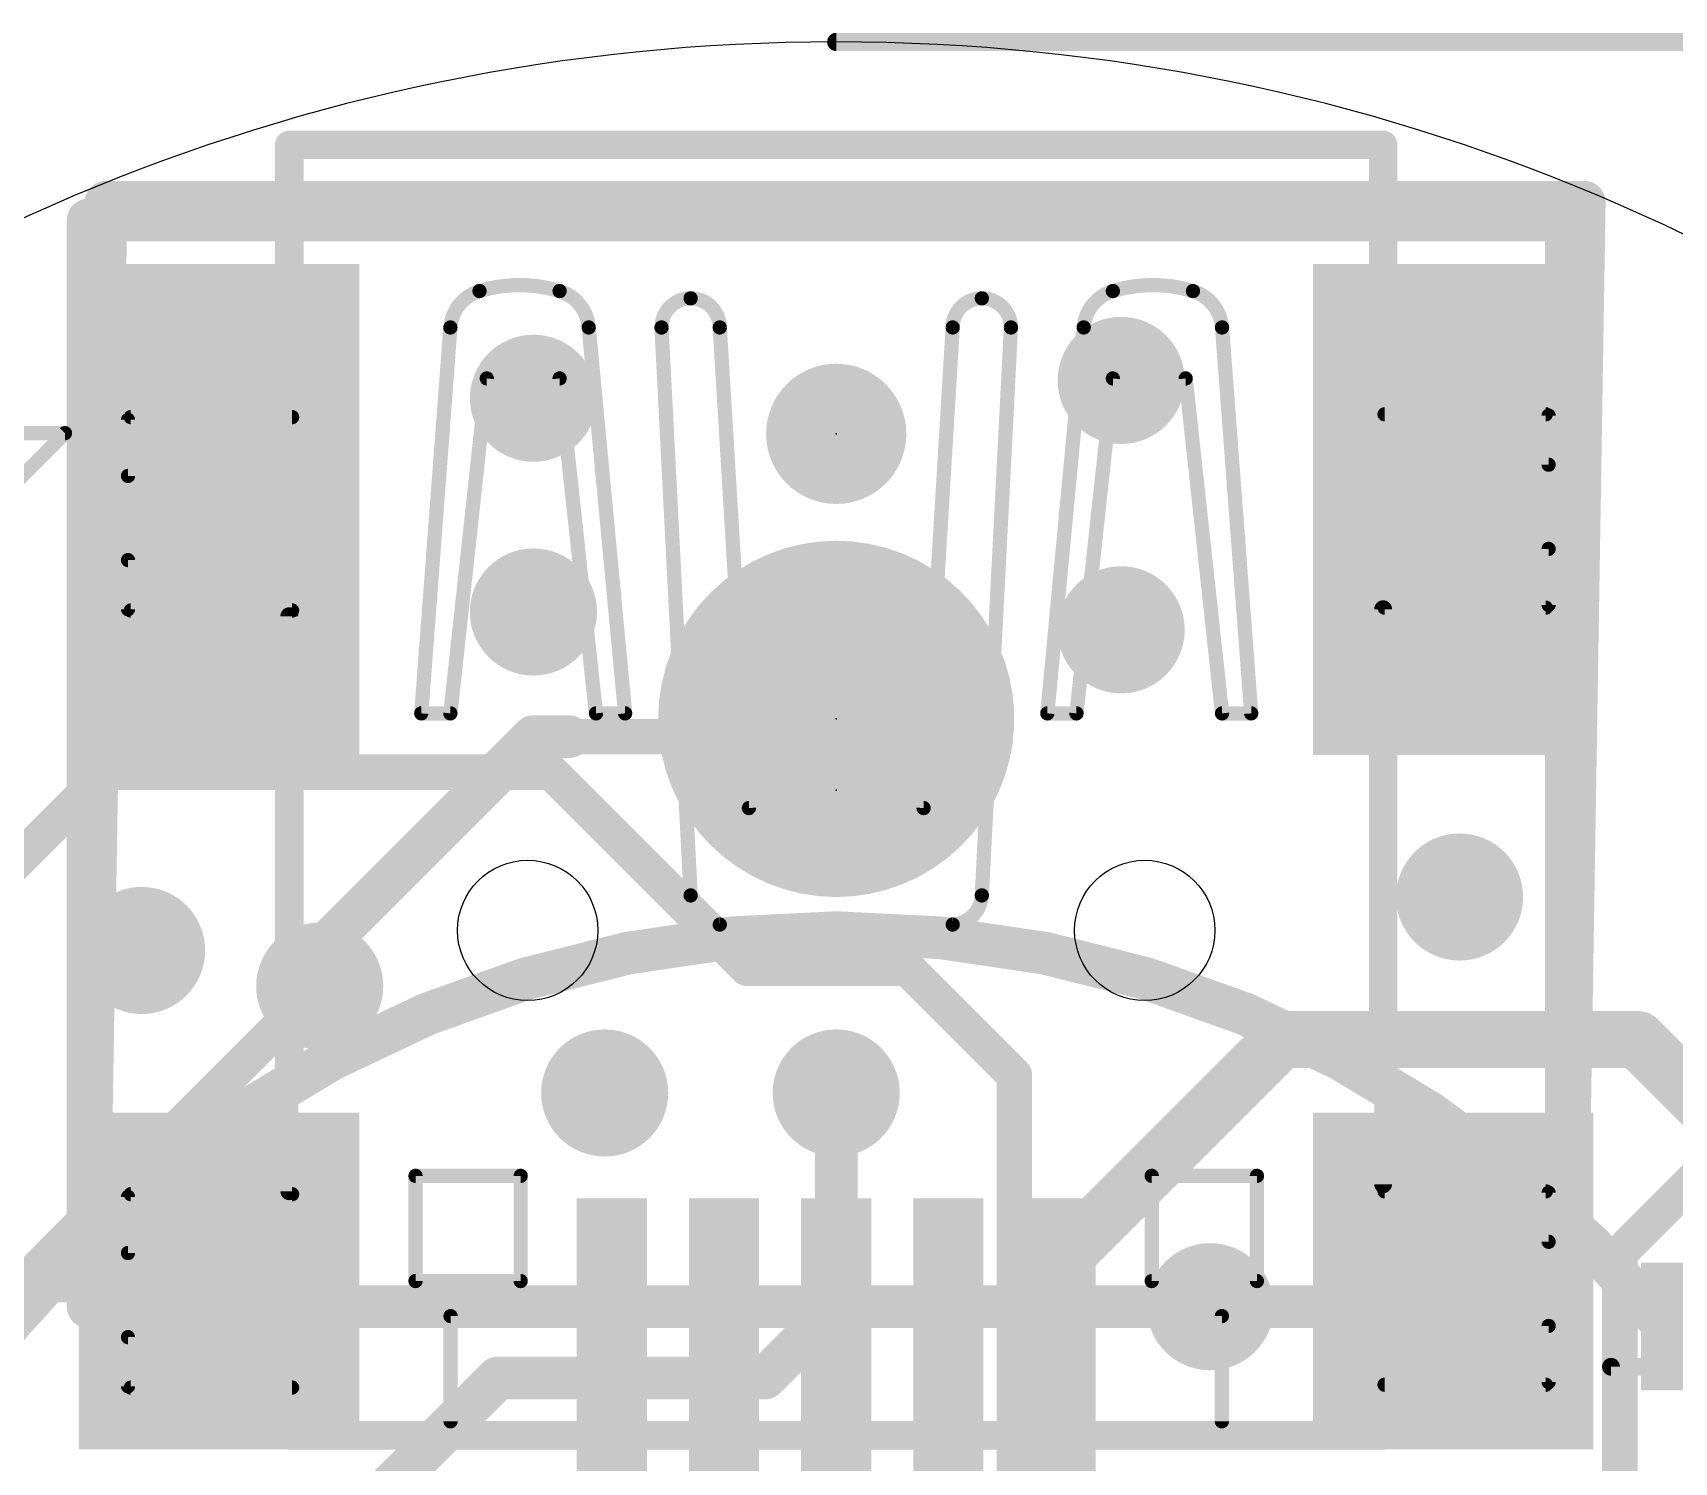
# Model space of a CAD drawing. Extents: x -27.3 to 28.4, y -24.7 to 14.
# Drawn here: x -5.73 to 5.98, y 3.84 to 14.04 of the extents above; entities that cross this region are included whole.
import ezdxf

# ---------------------------------------------------------------- set-up
doc = ezdxf.new("R2010")
doc.units = 0
for name, color, linetype in [('1', 12, 'CONTINUOUS'), ('16', 132, 'CONTINUOUS'), ('18', 110, 'CONTINUOUS'), ('20', 53, 'CONTINUOUS'), ('21', 40, 'CONTINUOUS'), ('23', 53, 'CONTINUOUS'), ('24', 53, 'CONTINUOUS'), ('51', 53, 'CONTINUOUS')]:
    doc.layers.add(name, color=color, linetype=linetype)

# ---------------------------------------------------------------- blocks, each defined once
blk = doc.blocks.new('RECT')
blk.add_solid([(-0.5, -0.5), (0.5, -0.5), (-0.5, 0.5), (0.5, 0.5)])
blk = doc.blocks.new('PIE')
at = {"const_width": 0.5}
blk.add_lwpolyline([(0, -0.25, 1), (0, 0.25, 1), (0, -0.25)], format="xyb", dxfattribs=at)
blk = doc.blocks.new('ROUNDV')
at = {"const_width": 0.5}
blk.add_lwpolyline([(0, -0.25, 1), (0, 0.25, 1), (0, -0.25)], format="xyb", dxfattribs=at)

msp = doc.modelspace()

# ---------------------------------------------------------------- linework, layer by layer
at = {"layer": '1'}
for points, const_width in [([(-5.334, 12.7), (-5.334, 4.953)], 0.3048), ([(5.207, 12.7), (-5.334, 12.7)], 0.3048), ([(5.207, 4.953), (5.207, 12.7)], 0.3048), ([(-2.159, 9.017), (-3.683, 7.493)], 0.3048), ([(-1.905, 9.017), (-2.159, 9.017)], 0.3048), ([(-1.905, 9.017), (0, 9.017)], 0.254), ([(-3.683, 7.493), (-3.683, 7.239)], 0.3048), ([(1.6, 5.283), (3.175, 6.858)], 0.4064), ([(3.175, 6.858), (5.715, 6.858)], 0.4064), ([(5.715, 6.858), (6.35, 6.223)], 0.4064), ([(0, 6.477), (0, 4.572)], 0.254), ([(1.6, 4.572), (1.6, 5.283)], 0.4064), ([(-6.963, 5.136), (-4.4, 5.136)], 0.3048), ([(-5.334, 4.953), (5.207, 4.953)], 0.3048), ([(0.8, 4.572), (0.8, 2.717)], 0.254)]:
    msp.add_lwpolyline(points, dxfattribs=dict(at, const_width=const_width))
for points, const_width in [([(-5.2578, 12.7, 1), (-5.4102, 12.7)], 0.1524), ([(-5.334, 12.7762, 1), (-5.334, 12.6238)], 0.1524), ([(5.2832, 12.7, 1), (5.1308, 12.7)], 0.1524), ([(5.207, 12.6238, 1), (5.207, 12.7762)], 0.1524), ([(-2.159, 9.0932, 1), (-2.159, 8.9408)], 0.1524), ([(-2.1051, 8.9631, 1), (-2.2129, 9.0709)], 0.1524), ([(-1.905, 9.0805, 1), (-1.905, 8.9535)], 0.127), ([(-1.905, 8.9408, 1), (-1.905, 9.0932)], 0.1524), ([(0, 8.9535, 1), (0, 9.0805)], 0.127), ([(0, 7.62, 0.4142), (-7.62, 0)], 0.3048), ([(7.62, 0, 0.4142), (0, 7.62)], 0.3048), ([(0, 7.6962, 1), (0, 7.5438)], 0.1524), ([(0, 7.5438, 1), (0, 7.6962)], 0.1524), ([(-3.6068, 7.493, 1), (-3.7592, 7.493)], 0.1524), ([(-3.7369, 7.5469, 1), (-3.6291, 7.4391)], 0.1524), ([(-3.7592, 7.239, 1), (-3.6068, 7.239)], 0.1524), ([(3.175, 6.9596, 1), (3.175, 6.7564)], 0.2032), ([(3.2468, 6.7862, 1), (3.1032, 6.9298)], 0.2032), ([(5.7868, 6.9298, 1), (5.6432, 6.7862)], 0.2032), ([(5.715, 6.7564, 1), (5.715, 6.9596)], 0.2032), ([(0.0635, 6.477, 1), (-0.0635, 6.477)], 0.127), ([(1.7016, 5.283, 1), (1.4984, 5.283)], 0.2032), ([(1.5282, 5.3548, 1), (1.6718, 5.2112)], 0.2032), ([(-4.4, 5.0598, 1), (-4.4, 5.2122)], 0.1524), ([(-5.334, 5.0292, 1), (-5.334, 4.8768)], 0.1524), ([(5.207, 4.8768, 1), (5.207, 5.0292)], 0.1524), ([(-5.4102, 4.953, 1), (-5.2578, 4.953)], 0.1524), ([(5.1308, 4.953, 1), (5.2832, 4.953)], 0.1524), ([(0.8635, 4.572, 1), (0.7365, 4.572)], 0.127), ([(-0.0635, 4.572, 1), (0.0635, 4.572)], 0.127), ([(1.4984, 4.572, 1), (1.7016, 4.572)], 0.2032)]:
    msp.add_lwpolyline(points, format="xyb", dxfattribs=dict(at, const_width=const_width))
at = {"layer": '16'}
for points, const_width in [([(-5.207, 12.827), (-5.334, 4.953)], 0.3048), ([(5.334, 12.827), (-5.207, 12.827)], 0.3048), ([(5.207, 4.953), (5.334, 12.827)], 0.3048), ([(0, 9.144), (0, 9.017)], 0.254), ([(0, 9.017), (0.381, 8.636)], 0.254), ([(-6.35, 7.62), (-5.207, 8.763)], 0.254), ([(-5.207, 8.763), (-2.032, 8.763)], 0.254), ([(-2.032, 8.763), (-0.635, 7.366)], 0.254), ([(0.381, 8.636), (0.508, 8.636)], 0.254), ([(5.588, 5.334), (8.001, 7.747)], 0.254), ([(-0.635, 7.366), (0.508, 7.366)], 0.254), ([(0.508, 7.366), (1.27, 6.604)], 0.254), ([(-6.604, 4.318), (-3.683, 7.239)], 0.254), ([(1.27, 6.604), (1.27, -0.381)], 0.254), ([(0, 4.953), (0, 6.477)], 0.3048), ([(5.588, 5.334), (5.588, 2.921)], 0.254), ([(-5.334, 4.953), (5.207, 4.953)], 0.3048), ([(-0.508, 4.445), (0, 4.953)], 0.3048), ([(-4.191, 2.667), (-2.413, 4.445)], 0.3048), ([(-2.413, 4.445), (-0.508, 4.445)], 0.3048)]:
    msp.add_lwpolyline(points, dxfattribs=dict(at, const_width=const_width))
for points, const_width in [([(-5.1308, 12.8258, 1), (-5.2832, 12.8282)], 0.1524), ([(-5.207, 12.9032, 1), (-5.207, 12.7508)], 0.1524), ([(5.4102, 12.8258, 1), (5.2578, 12.8282)], 0.1524), ([(5.334, 12.7508, 1), (5.334, 12.9032)], 0.1524), ([(0.0635, 9.144, 1), (-0.0635, 9.144)], 0.127), ([(0.0449, 9.0619, 1), (-0.0449, 8.9721)], 0.127), ([(-0.0635, 9.017, 1), (0.0635, 9.017)], 0.127), ([(-5.207, 8.8265, 1), (-5.207, 8.6995)], 0.127), ([(-5.1621, 8.7181, 1), (-5.2519, 8.8079)], 0.127), ([(-1.9871, 8.8079, 1), (-2.0769, 8.7181)], 0.127), ([(-2.032, 8.6995, 1), (-2.032, 8.8265)], 0.127), ([(0.381, 8.6995, 1), (0.381, 8.5725)], 0.127), ([(0.3361, 8.5911, 1), (0.4259, 8.6809)], 0.127), ([(0.508, 8.5725, 1), (0.508, 8.6995)], 0.127), ([(0, 7.62, 0.4142), (-7.62, 0)], 0.3048), ([(7.62, 0, 0.4142), (0, 7.62)], 0.3048), ([(0, 7.6962, 1), (0, 7.5438)], 0.1524), ([(0, 7.5438, 1), (0, 7.6962)], 0.1524), ([(-0.635, 7.4295, 1), (-0.635, 7.3025)], 0.127), ([(0.5529, 7.4109, 1), (0.4631, 7.3211)], 0.127), ([(0.508, 7.3025, 1), (0.508, 7.4295)], 0.127), ([(-0.6799, 7.3211, 1), (-0.5901, 7.4109)], 0.127), ([(-3.6381, 7.1941, 1), (-3.7279, 7.2839)], 0.127), ([(1.3335, 6.604, 1), (1.2065, 6.604)], 0.127), ([(1.2251, 6.5591, 1), (1.3149, 6.6489)], 0.127), ([(0.0762, 6.477, 1), (-0.0762, 6.477)], 0.1524), ([(5.6515, 5.334, 1), (5.5245, 5.334)], 0.127), ([(5.5431, 5.3789, 1), (5.6329, 5.2891)], 0.127), ([(-5.334, 5.0292, 1), (-5.334, 4.8768)], 0.1524), ([(0.0539, 4.8991, 1), (-0.0539, 5.0069)], 0.1524), ([(5.207, 4.8768, 1), (5.207, 5.0292)], 0.1524), ([(-5.4102, 4.9542, 1), (-5.2578, 4.9518)], 0.1524), ([(-0.0762, 4.953, 1), (0.0762, 4.953)], 0.1524), ([(5.1308, 4.9542, 1), (5.2832, 4.9518)], 0.1524), ([(-2.413, 4.5212, 1), (-2.413, 4.3688)], 0.1524), ([(-2.3591, 4.3911, 1), (-2.4669, 4.4989)], 0.1524), ([(-0.5619, 4.4989, 1), (-0.4541, 4.3911)], 0.1524), ([(-0.508, 4.3688, 1), (-0.508, 4.5212)], 0.1524)]:
    msp.add_lwpolyline(points, format="xyb", dxfattribs=dict(at, const_width=const_width))
at = {"layer": '20'}
for centre in [(-2.2, 7.636), (2.2, 7.636)]:
    msp.add_circle(centre, 0.5, dxfattribs=at)
for start, end in [(90, 180), (0, 90)]:
    msp.add_arc((0, 0), 13.97, start, end, dxfattribs=at)
at = {"layer": '21'}
for points, const_width in [([(-5.4992, 11.181), (-6.3261, 10.3541)], 0.1016), ([(-6.0505, 11.181), (-5.4992, 11.181)], 0.1016), ([(-3.9, 6.536), (-3.9, 9.236)], 0.2032), ([(3.9, 9.236), (3.9, 6.536)], 0.2032), ([(5.525, 1.825), (5.525, 4.525)], 0.127), ([(5.525, 4.525), (7.175, 4.525)], 0.127), ([(-2.1, 4.036), (-3.2, 4.036)], 0.2032), ([(3.2, 4.036), (2.1, 4.036)], 0.2032)]:
    msp.add_lwpolyline(points, dxfattribs=dict(at, const_width=const_width))
for points, const_width in [([(-5.4813, 11.163, 1), (-5.5172, 11.1989)], 0.0508), ([(-5.4992, 11.1556, 1), (-5.4992, 11.2064)], 0.0508), ([(-3.8492, 9.236, 1), (-3.9508, 9.236)], 0.1016), ([(3.9508, 9.236, 1), (3.8492, 9.236)], 0.1016), ([(-3.9508, 6.536, 1), (-3.8492, 6.536)], 0.1016), ([(3.8492, 6.536, 1), (3.9508, 6.536)], 0.1016), ([(5.525, 4.5568, 1), (5.525, 4.4933)], 0.0635), ([(5.5568, 4.525, 1), (5.4933, 4.525)], 0.0635), ([(-3.2, 4.0868, 1), (-3.2, 3.9852)], 0.1016), ([(-2.1, 3.9852, 1), (-2.1, 4.0868)], 0.1016), ([(2.1, 4.0868, 1), (2.1, 3.9852)], 0.1016), ([(3.2, 3.9852, 1), (3.2, 4.0868)], 0.1016)]:
    msp.add_lwpolyline(points, format="xyb", dxfattribs=dict(at, const_width=const_width))
at = {"layer": '23'}
for p in [(0, 11.176), (0, 8.636)]:
    msp.add_point(p, dxfattribs=at)
at = {"layer": '24'}
msp.add_point((0, 9.144), dxfattribs=at)
at = {"layer": '51'}
for points, const_width in [([(0, 13.97), (28.366, 13.97)], 0.13), ([(3.9, 13.236), (-3.9, 13.236)], 0.2032), ([(-3.9, 13.236), (-3.9, 11.336)], 0.2032), ([(3.9, 13.236), (3.9, 11.336)], 0.2032), ([(-2.9589, 9.1831), (-2.7512, 11.9345)], 0.1016), ([(-1.7649, 11.9345), (-1.5053, 9.1831)], 0.1016), ([(-1.2457, 11.9344), (-1.0381, 7.8852)], 0.1016), ([(-0.8304, 11.9345), (-0.6228, 8.5082)], 0.1016), ([(0.8306, 11.9345), (0.623, 8.5082)], 0.1016), ([(1.2459, 11.9344), (1.0383, 7.8852)], 0.1016), ([(1.7651, 11.9345), (1.5055, 9.1831)], 0.1016), ([(2.9591, 9.1831), (2.7514, 11.9345)], 0.1016), ([(-2.4917, 11.5711), (-2.7512, 9.1831)], 0.1016), ([(-1.9725, 11.5711), (-2.4917, 11.5711)], 0.1016), ([(-1.713, 9.1831), (-1.9725, 11.5711)], 0.1016), ([(1.7132, 9.1831), (1.9727, 11.5711)], 0.1016), ([(1.9727, 11.5711), (2.4919, 11.5711)], 0.1016), ([(2.4919, 11.5711), (2.7514, 9.1831)], 0.1016), ([(3.91, 11.3154), (5.06, 11.3154)], 0.1016), ([(5.08, 11.306), (5.08, 10.956)], 0.1016), ([(-5.05, 11.276), (-5.05, 10.876)], 0.1016), ([(-5.03, 11.2952), (-3.88, 11.2952)], 0.1016), ([(-5.05, 9.926), (-5.05, 10.276)], 0.1016), ([(5.08, 9.956), (5.08, 10.356)], 0.1016), ([(-3.88, 9.9166), (-5.03, 9.9166)], 0.1016), ([(3.9, 9.926), (3.9, 5.826)], 0.127), ([(5.06, 9.9368), (3.91, 9.9368)], 0.1016), ([(-3.9, 9.876), (-3.9, 5.776)], 0.127), ([(-2.7512, 9.1831), (-2.9589, 9.1831)], 0.1016), ([(-1.5053, 9.1831), (-1.713, 9.1831)], 0.1016), ([(1.5055, 9.1831), (1.7132, 9.1831)], 0.1016), ([(2.7514, 9.1831), (2.9591, 9.1831)], 0.1016), ([(-0.6228, 8.5082), (0.6232, 8.5082)], 0.1016), ([(-0.8304, 7.6776), (0.8307, 7.6776)], 0.1016), ([(-2.25, 5.886), (-3, 5.886)], 0.1016), ([(-3, 5.886), (-3, 5.136)], 0.1016), ([(-2.25, 5.136), (-2.25, 5.886)], 0.1016), ([(2.25, 5.136), (2.25, 5.886)], 0.1016), ([(2.25, 5.886), (3, 5.886)], 0.1016), ([(3, 5.886), (3, 5.136)], 0.1016), ([(-5.05, 5.736), (-5.05, 5.336)], 0.1016), ([(-5.03, 5.7552), (-3.88, 5.7552)], 0.1016), ([(3.91, 5.7754), (5.06, 5.7754)], 0.1016), ([(5.08, 5.766), (5.08, 5.416)], 0.1016), ([(-3, 5.136), (-2.25, 5.136)], 0.1016), ([(3, 5.136), (2.25, 5.136)], 0.1016), ([(2.75, 4.886), (-2.75, 4.886)], 0.1016), ([(-2.75, 4.886), (-2.75, 4.136)], 0.1016), ([(2.75, 4.136), (2.75, 4.886)], 0.1016), ([(5.08, 4.416), (5.08, 4.816)], 0.1016), ([(-5.05, 4.386), (-5.05, 4.736)], 0.1016), ([(3.9, 4.036), (3.9, 4.386)], 0.2032), ([(5.06, 4.3968), (3.91, 4.3968)], 0.1016), ([(-3.88, 4.3766), (-5.03, 4.3766)], 0.1016), ([(-3.9, 4.036), (-3.9, 4.336)], 0.2032), ([(3.9, 4.036), (-3.9, 4.036)], 0.2032)]:
    msp.add_lwpolyline(points, dxfattribs=dict(at, const_width=const_width))
for points, const_width in [([(0, 14.0025, 1), (0, 13.9375)], 0.065), ([(-3.9, 13.2868, 1), (-3.9, 13.1852)], 0.1016), ([(-3.8492, 13.236, 1), (-3.9508, 13.236)], 0.1016), ([(3.9508, 13.236, 1), (3.8492, 13.236)], 0.1016), ([(3.9, 13.1852, 1), (3.9, 13.2868)], 0.1016), ([(-2.5436, 12.194, 0.3087), (-2.7512, 11.9345)], 0.1016), ([(-1.9725, 12.194, 0.1499), (-2.5436, 12.194)], 0.1016), ([(-2.551, 12.2183, 1), (-2.5362, 12.1697)], 0.0508), ([(-2.5362, 12.1697, 1), (-2.551, 12.2183)], 0.0508), ([(-1.7649, 11.9345, 0.3087), (-1.9725, 12.194)], 0.1016), ([(-1.9651, 12.2183, 1), (-1.9799, 12.1697)], 0.0508), ([(-1.9799, 12.1697, 1), (-1.9651, 12.2183)], 0.0508), ([(-1.0381, 12.1421, 0.4142), (-1.2457, 11.9345)], 0.1016), ([(-0.8304, 11.9345, 0.4142), (-1.038, 12.1421)], 0.1016), ([(-1.038, 12.1675, 1), (-1.038, 12.1167)], 0.0508), ([(-1.0381, 12.1167, 1), (-1.0381, 12.1675)], 0.0508), ([(1.0382, 12.1421, 0.4142), (0.8306, 11.9345)], 0.1016), ([(1.2459, 11.9345, 0.4142), (1.0383, 12.1421)], 0.1016), ([(1.0383, 12.1675, 1), (1.0383, 12.1167)], 0.0508), ([(1.0382, 12.1167, 1), (1.0382, 12.1675)], 0.0508), ([(1.9727, 12.194, 0.3087), (1.7651, 11.9345)], 0.1016), ([(2.5438, 12.194, 0.1499), (1.9727, 12.194)], 0.1016), ([(1.9653, 12.2183, 1), (1.9801, 12.1697)], 0.0508), ([(1.9801, 12.1697, 1), (1.9653, 12.2183)], 0.0508), ([(2.7514, 11.9345, 0.3087), (2.5438, 12.194)], 0.1016), ([(2.5512, 12.2183, 1), (2.5364, 12.1697)], 0.0508), ([(2.5364, 12.1697, 1), (2.5512, 12.2183)], 0.0508), ([(-2.7765, 11.9364, 1), (-2.7259, 11.9326)], 0.0508), ([(-2.7259, 11.9326, 1), (-2.7765, 11.9364)], 0.0508), ([(-1.7396, 11.9369, 1), (-1.7902, 11.9321)], 0.0508), ([(-1.7902, 11.9326, 1), (-1.7396, 11.9364)], 0.0508), ([(-1.2203, 11.9357, 1), (-1.2711, 11.9331)], 0.0508), ([(-1.2711, 11.9345, 1), (-1.2203, 11.9345)], 0.0508), ([(-0.805, 11.936, 1), (-0.8558, 11.933)], 0.0508), ([(-0.8558, 11.9345, 1), (-0.805, 11.9345)], 0.0508), ([(0.856, 11.933, 1), (0.8052, 11.936)], 0.0508), ([(0.8052, 11.9345, 1), (0.856, 11.9345)], 0.0508), ([(1.2713, 11.9331, 1), (1.2205, 11.9357)], 0.0508), ([(1.2205, 11.9345, 1), (1.2713, 11.9345)], 0.0508), ([(1.7398, 11.9364, 1), (1.7904, 11.9326)], 0.0508), ([(1.7904, 11.9321, 1), (1.7398, 11.9369)], 0.0508), ([(2.7767, 11.9364, 1), (2.7261, 11.9326)], 0.0508), ([(2.7261, 11.9326, 1), (2.7767, 11.9364)], 0.0508), ([(-2.4917, 11.5965, 1), (-2.4917, 11.5457)], 0.0508), ([(-2.4664, 11.5684, 1), (-2.517, 11.5738)], 0.0508), ([(-1.9472, 11.5738, 1), (-1.9978, 11.5684)], 0.0508), ([(-1.9725, 11.5457, 1), (-1.9725, 11.5965)], 0.0508), ([(1.9727, 11.5965, 1), (1.9727, 11.5457)], 0.0508), ([(1.998, 11.5684, 1), (1.9474, 11.5738)], 0.0508), ([(2.5172, 11.5738, 1), (2.4666, 11.5684)], 0.0508), ([(2.4919, 11.5457, 1), (2.4919, 11.5965)], 0.0508), ([(-3.9508, 11.336, 1), (-3.8492, 11.336)], 0.1016), ([(3.8492, 11.336, 1), (3.9508, 11.336)], 0.1016), ([(3.91, 11.3408, 1), (3.91, 11.29)], 0.0508), ([(5.1054, 11.306, 1), (5.0546, 11.306)], 0.0508), ([(5.06, 11.29, 1), (5.06, 11.3408)], 0.0508), ([(-5.0246, 11.276, 1), (-5.0754, 11.276)], 0.0508), ([(-5.03, 11.3206, 1), (-5.03, 11.2698)], 0.0508), ([(-3.88, 11.2698, 1), (-3.88, 11.3206)], 0.0508), ([(5.08, 10.956, 1), (5.08, 10.356)], 0.1016), ([(5.08, 10.9306, 1), (5.08, 10.9814)], 0.0508), ([(-5.05, 10.276, 1), (-5.05, 10.876)], 0.1016), ([(-5.05, 10.9014, 1), (-5.05, 10.8506)], 0.0508), ([(-5.0754, 10.876, 1), (-5.0246, 10.876)], 0.0508), ([(5.0546, 10.956, 1), (5.1054, 10.956)], 0.0508), ([(-5.05, 10.3014, 1), (-5.05, 10.2506)], 0.0508), ([(-5.0246, 10.276, 1), (-5.0754, 10.276)], 0.0508), ([(5.1054, 10.356, 1), (5.0546, 10.356)], 0.0508), ([(5.08, 10.3306, 1), (5.08, 10.3814)], 0.0508), ([(-5.0754, 9.926, 1), (-5.0246, 9.926)], 0.0508), ([(-5.03, 9.942, 1), (-5.03, 9.8912)], 0.0508), ([(-3.88, 9.8912, 1), (-3.88, 9.942)], 0.0508), ([(3.9318, 9.926, 1), (3.8683, 9.926)], 0.0635), ([(3.91, 9.9622, 1), (3.91, 9.9114)], 0.0508), ([(5.0546, 9.956, 1), (5.1054, 9.956)], 0.0508), ([(5.06, 9.9114, 1), (5.06, 9.9622)], 0.0508), ([(-3.8683, 9.876, 1), (-3.9318, 9.876)], 0.0635), ([(-2.9589, 9.2085, 1), (-2.9589, 9.1577)], 0.0508), ([(-2.9842, 9.185, 1), (-2.9336, 9.1812)], 0.0508), ([(-2.7765, 9.1858, 1), (-2.7259, 9.1804)], 0.0508), ([(-2.7512, 9.1577, 1), (-2.7512, 9.2085)], 0.0508), ([(-1.713, 9.2085, 1), (-1.713, 9.1577)], 0.0508), ([(-1.7383, 9.1804, 1), (-1.6877, 9.1858)], 0.0508), ([(-1.5306, 9.1807, 1), (-1.48, 9.1855)], 0.0508), ([(-1.5053, 9.1577, 1), (-1.5053, 9.2085)], 0.0508), ([(1.5055, 9.2085, 1), (1.5055, 9.1577)], 0.0508), ([(1.4802, 9.1855, 1), (1.5308, 9.1807)], 0.0508), ([(1.6879, 9.1858, 1), (1.7385, 9.1804)], 0.0508), ([(1.7132, 9.1577, 1), (1.7132, 9.2085)], 0.0508), ([(2.7514, 9.2085, 1), (2.7514, 9.1577)], 0.0508), ([(2.7261, 9.1804, 1), (2.7767, 9.1858)], 0.0508), ([(2.9338, 9.1812, 1), (2.9844, 9.185)], 0.0508), ([(2.9591, 9.1577, 1), (2.9591, 9.2085)], 0.0508), ([(-0.6228, 8.5336, 1), (-0.6228, 8.4828)], 0.0508), ([(0.6232, 8.4828, 1), (0.6232, 8.5336)], 0.0508), ([(-0.6482, 8.5067, 1), (-0.5974, 8.5097)], 0.0508), ([(0.5976, 8.5097, 1), (0.6484, 8.5067)], 0.0508), ([(-1.0381, 7.8852, 0.3825), (-0.8304, 7.6776)], 0.1016), ([(-1.0127, 7.8866, 1), (-1.0635, 7.8838)], 0.0508), ([(-1.0635, 7.8839, 1), (-1.0127, 7.8865)], 0.0508), ([(0.8306, 7.6776, 0.3827), (1.0383, 7.8852)], 0.1016), ([(1.0637, 7.8838, 1), (1.0129, 7.8866)], 0.0508), ([(1.0129, 7.8865, 1), (1.0637, 7.8839)], 0.0508), ([(-0.8304, 7.703, 1), (-0.8304, 7.6522)], 0.0508), ([(-0.8318, 7.6522, 1), (-0.829, 7.703)], 0.0508), ([(0.8292, 7.703, 1), (0.832, 7.6522)], 0.0508), ([(0.8307, 7.6522, 1), (0.8307, 7.703)], 0.0508), ([(-3, 5.9114, 1), (-3, 5.8606)], 0.0508), ([(-2.9746, 5.886, 1), (-3.0254, 5.886)], 0.0508), ([(-2.2246, 5.886, 1), (-2.2754, 5.886)], 0.0508), ([(-2.25, 5.8606, 1), (-2.25, 5.9114)], 0.0508), ([(2.2754, 5.886, 1), (2.2246, 5.886)], 0.0508), ([(2.25, 5.9114, 1), (2.25, 5.8606)], 0.0508), ([(3.0254, 5.886, 1), (2.9746, 5.886)], 0.0508), ([(3, 5.8606, 1), (3, 5.9114)], 0.0508), ([(3.8683, 5.826, 1), (3.9318, 5.826)], 0.0635), ([(-5.0246, 5.736, 1), (-5.0754, 5.736)], 0.0508), ([(-5.03, 5.7806, 1), (-5.03, 5.7298)], 0.0508), ([(-3.9318, 5.776, 1), (-3.8683, 5.776)], 0.0635), ([(-3.88, 5.7298, 1), (-3.88, 5.7806)], 0.0508), ([(3.91, 5.8008, 1), (3.91, 5.75)], 0.0508), ([(5.1054, 5.766, 1), (5.0546, 5.766)], 0.0508), ([(5.06, 5.75, 1), (5.06, 5.8008)], 0.0508), ([(-5.05, 4.736, 1), (-5.05, 5.336)], 0.1016), ([(-5.05, 5.3614, 1), (-5.05, 5.3106)], 0.0508), ([(5.08, 5.416, 1), (5.08, 4.816)], 0.1016), ([(5.0546, 5.416, 1), (5.1054, 5.416)], 0.0508), ([(5.08, 5.3906, 1), (5.08, 5.4414)], 0.0508), ([(-5.0754, 5.336, 1), (-5.0246, 5.336)], 0.0508), ([(-3, 5.1614, 1), (-3, 5.1106)], 0.0508), ([(-3.0254, 5.136, 1), (-2.9746, 5.136)], 0.0508), ([(-2.2754, 5.136, 1), (-2.2246, 5.136)], 0.0508), ([(-2.25, 5.1106, 1), (-2.25, 5.1614)], 0.0508), ([(2.25, 5.1614, 1), (2.25, 5.1106)], 0.0508), ([(2.2246, 5.136, 1), (2.2754, 5.136)], 0.0508), ([(2.9746, 5.136, 1), (3.0254, 5.136)], 0.0508), ([(3, 5.1106, 1), (3, 5.1614)], 0.0508), ([(-2.75, 4.9114, 1), (-2.75, 4.8606)], 0.0508), ([(-2.7246, 4.886, 1), (-2.7754, 4.886)], 0.0508), ([(2.7754, 4.886, 1), (2.7246, 4.886)], 0.0508), ([(2.75, 4.8606, 1), (2.75, 4.9114)], 0.0508), ([(5.1054, 4.816, 1), (5.0546, 4.816)], 0.0508), ([(5.08, 4.7906, 1), (5.08, 4.8414)], 0.0508), ([(-5.05, 4.7614, 1), (-5.05, 4.7106)], 0.0508), ([(-5.0246, 4.736, 1), (-5.0754, 4.736)], 0.0508), ([(3.9508, 4.386, 1), (3.8492, 4.386)], 0.1016), ([(3.91, 4.4222, 1), (3.91, 4.3714)], 0.0508), ([(5.06, 4.3714, 1), (5.06, 4.4222)], 0.0508), ([(-5.0754, 4.386, 1), (-5.0246, 4.386)], 0.0508), ([(-5.03, 4.402, 1), (-5.03, 4.3512)], 0.0508), ([(-3.8492, 4.336, 1), (-3.9508, 4.336)], 0.1016), ([(-3.88, 4.3512, 1), (-3.88, 4.402)], 0.0508), ([(5.0546, 4.416, 1), (5.1054, 4.416)], 0.0508), ([(-3.9, 4.0868, 1), (-3.9, 3.9852)], 0.1016), ([(-2.7754, 4.136, 1), (-2.7246, 4.136)], 0.0508), ([(2.7246, 4.136, 1), (2.7754, 4.136)], 0.0508), ([(3.9, 3.9852, 1), (3.9, 4.0868)], 0.1016), ([(-3.9508, 4.036, 1), (-3.8492, 4.036)], 0.1016), ([(3.8492, 4.036, 1), (3.9508, 4.036)], 0.1016)]:
    msp.add_lwpolyline(points, format="xyb", dxfattribs=dict(at, const_width=const_width))

# ---------------------------------------------------------------- block references
at = {"layer": '1'}
for p, xscale, yscale, rotation in [((-4.4, 10.636), 2, 3.5, 180), ((4.4, 10.636), 2, 3.5, 180), ((-4.4, 5.136), 2, 2.4, 180), ((4.4, 5.136), 2, 2.4, 180), ((6.35, 4.8125), 0.91, 1.22, 90)]:
    msp.add_blockref('RECT', p, dxfattribs=dict(at, xscale=xscale, yscale=yscale, rotation=rotation))
msp.add_blockref('PIE', (0, 11.176), dxfattribs=at)
at = {"layer": '1', "xscale": 0.5, "yscale": 2.308}
for p in [(-1.6, 4.572), (-0.8, 4.572), (0, 4.572), (0.8, 4.572), (1.6, 4.572)]:
    msp.add_blockref('RECT', p, dxfattribs=at)
at = {"layer": '16', "xscale": 2.54, "yscale": 2.54}
msp.add_blockref('PIE', (0, 9.144), dxfattribs=at)
at = {"layer": '18', "xscale": 0.9064, "yscale": 0.9064}
for p in [(2.032, 11.557), (2.032, 11.557), (-2.159, 11.43), (-2.159, 11.43), (-2.159, 9.906), (-2.159, 9.906), (2.032, 9.779), (2.032, 9.779), (0, 9.017), (0, 9.017), (4.445, 7.874), (4.445, 7.874), (-4.953, 7.493), (-4.953, 7.493), (-3.683, 7.239), (-3.683, 7.239), (-1.651, 6.477), (-1.651, 6.477), (0, 6.477), (0, 6.477), (2.667, 4.953), (2.667, 4.953)]:
    msp.add_blockref('ROUNDV', p, dxfattribs=at)

doc.saveas('drawing.dxf')
